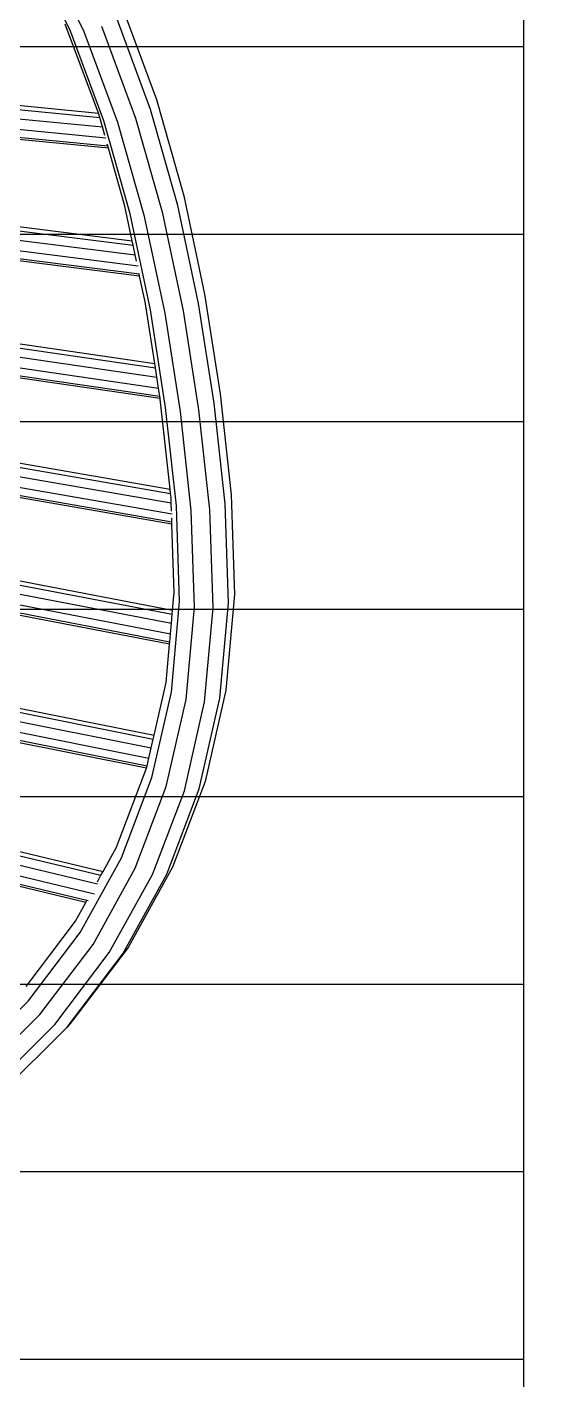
# Model space of a CAD drawing. Header units: millimetres. Extents: x -12551121 to 353735, y 112272 to 285506.
# Drawn here: x 102569 to 102829, y 172115 to 172791 of the extents above; entities that cross this region are included whole.
import ezdxf

# ---------------------------------------------------------------- set-up
doc = ezdxf.new("R2010")
doc.units = ezdxf.units.MM
doc.header["$MEASUREMENT"] = 0
doc.layers.add('+AT9-HATCH', color=8, linetype='Continuous')
doc.layers.add('+AT9_Hardscape', color=1, linetype='Continuous')

# ---------------------------------------------------------------- blocks, each defined once
blk = doc.blocks.new('cof')
at = {"layer": '+AT9_Hardscape', "color": 1}
for p, q in [((512.46, 1213.14), (491.87, 1255.77)), ((519.41, 1212.66), (498.55, 1255.86)), ((538.16, 1225.54), (555.5, 1178.94)), ((552.56, 1173.92), (535.3, 1220.33)), ((58.61, 1215.13), (527.13, 1169.94)), ((59.05, 1217.23), (526.5, 1172.14)), ((526.5, 1172.14), (509.94, 1216.65)), ((529.14, 1168.32), (512.46, 1213.14)), ((536.27, 1167.35), (519.41, 1212.66)), ((545.22, 1169.49), (528.14, 1215.41)), ((58.22, 1205.32), (530.14, 1159.8)), ((58.44, 1210.57), (528.46, 1165.23)), ((76.23, 1199.64), (531.15, 1155.76)), ((531.47, 1154.61), (86.34, 1197.55)), ((555.5, 1178.94), (569.12, 1130.83)), ((526.54, 1172.02), (526.5, 1172.14)), ((527.13, 1169.94), (526.54, 1172.02)), ((566.14, 1125.97), (552.56, 1173.92)), ((528.46, 1165.23), (527.13, 1169.94)), ((529.69, 1160.89), (528.46, 1165.23)), ((542.33, 1121.73), (529.14, 1168.32)), ((549.59, 1120.34), (536.27, 1167.35)), ((558.68, 1121.96), (545.22, 1169.49)), ((531.15, 1155.76), (530.91, 1156.61)), ((167.6, 1155.53), (543.37, 1108.24)), ((170.51, 1153.04), (543.83, 1106.04)), ((531.47, 1154.61), (531.15, 1155.76)), ((539.69, 1125.59), (531.47, 1154.61)), ((176.04, 1147.74), (544.83, 1101.33)), ((181.27, 1141.8), (546.33, 1095.83)), ((184.79, 1137.39), (546.95, 1091.8)), ((547.09, 1090.66), (185.73, 1136.15)), ((569.12, 1130.83), (579.55, 1081.63)), ((543.37, 1108.24), (539.69, 1125.59)), ((576.54, 1076.9), (566.14, 1125.97)), ((552.49, 1073.79), (542.33, 1121.73)), ((559.82, 1072.05), (549.59, 1120.34)), ((569, 1073.24), (558.68, 1121.96)), ((543.83, 1106.04), (543.37, 1108.24)), ((544.83, 1101.33), (543.83, 1106.04)), ((208.11, 1097.72), (554.6, 1046.93)), ((545.51, 1098.15), (544.83, 1101.33)), ((209.09, 1095.44), (554.94, 1044.75)), ((211.13, 1090.55), (555.67, 1040.05)), ((547.09, 1090.66), (546.87, 1091.72)), ((549.82, 1077.78), (547.09, 1090.66)), ((213.31, 1084.93), (556.51, 1034.63)), ((214.94, 1080.7), (557.14, 1030.55)), ((557.32, 1029.38), (215.42, 1079.46)), ((554.6, 1046.93), (549.82, 1077.78)), ((584.25, 1027.12), (576.54, 1076.9)), ((579.55, 1081.63), (587.28, 1031.74)), ((560.06, 1024.92), (552.49, 1073.79)), ((567.44, 1022.91), (559.82, 1072.05)), ((576.67, 1023.75), (569, 1073.24)), ((554.94, 1044.75), (554.6, 1046.93)), ((555.67, 1040.05), (554.94, 1044.75)), ((226.56, 1040.18), (562.58, 981.87)), ((227.51, 1035.41), (562.88, 977.21)), ((556.51, 1034.63), (555.67, 1040.05)), ((228.6, 1029.9), (563.28, 971.82)), ((557.14, 1030.55), (556.51, 1034.63)), ((557.32, 1029.38), (557.14, 1030.55)), ((557.38, 1029.02), (557.32, 1029.38)), ((562.34, 984.04), (557.38, 1029.02)), ((587.28, 1031.74), (592.84, 981.33)), ((229.37, 1025.76), (563.19, 967.82)), ((565.49, 975.75), (560.06, 1024.92)), ((572.89, 973.4), (567.44, 1022.91)), ((582.18, 973.81), (576.67, 1023.75)), ((589.8, 976.84), (584.25, 1027.12)), ((563.23, 966.66), (358.27, 1002.23)), ((430.55, 1006.91), (562.34, 984.04)), ((236.19, 986.46), (563.57, 923.68)), ((236.56, 984.26), (563.38, 921.59)), ((562.58, 981.87), (562.34, 984.04)), ((562.79, 979.99), (562.58, 981.87)), ((592.84, 981.33), (594.49, 931.47)), ((237.37, 979.49), (562.97, 917.06)), ((238.27, 973.98), (562.49, 911.81)), ((562.88, 977.21), (562.79, 979.99)), ((563.02, 973.06), (562.88, 977.21)), ((567.07, 927.96), (565.49, 975.75)), ((591.45, 927.2), (589.8, 976.84)), ((238.98, 969.81), (562.13, 907.84)), ((562.02, 906.68), (239.19, 968.59)), ((563.19, 967.82), (563.12, 969.77)), ((563.23, 966.66), (563.19, 967.82)), ((574.5, 925.03), (572.89, 973.4)), ((583.81, 924.74), (582.18, 973.81)), ((564.36, 932.41), (563.23, 966.66)), ((562.95, 882.67), (567.07, 927.96)), ((563.57, 923.68), (564.36, 932.41)), ((587.11, 879.55), (591.45, 927.2)), ((594.49, 931.47), (590.13, 883.54)), ((246.95, 922.52), (554.32, 861.19)), ((247.29, 920.35), (553.86, 859.17)), ((562.97, 917.06), (563.38, 921.59)), ((563.38, 921.59), (563.57, 923.68)), ((570.31, 879.01), (574.5, 925.03)), ((579.54, 877.82), (583.81, 924.74)), ((248.05, 915.59), (552.86, 854.77)), ((562.49, 911.81), (562.97, 917.06)), ((248.94, 910.06), (551.69, 849.64)), ((560.27, 887.4), (562.02, 906.68)), ((562.02, 906.68), (562.13, 907.84)), ((562.13, 907.84), (562.49, 911.81)), ((249.61, 905.87), (550.81, 845.77)), ((550.51, 844.62), (249.81, 904.63)), ((554.32, 861.19), (560.27, 887.4)), ((553.23, 839.89), (562.95, 882.67)), ((576.83, 834.29), (587.11, 879.55)), ((590.13, 883.54), (579.78, 837.99)), ((560.42, 835.47), (570.31, 879.01)), ((569.43, 833.33), (579.54, 877.82)), ((552.86, 854.77), (553.86, 859.17)), ((553.86, 859.17), (554.32, 861.19)), ((257.14, 857.83), (528.79, 792.95)), ((257.45, 855.65), (527.76, 791.1)), ((551.69, 849.64), (552.86, 854.77)), ((258.12, 850.85), (526.1, 786.85)), ((550.62, 844.92), (550.81, 845.77)), ((550.81, 845.77), (551.69, 849.64)), ((258.91, 845.26), (524.54, 781.83)), ((259.51, 841.02), (521.3, 778.5)), ((520.24, 777.52), (259.69, 839.74)), ((535.51, 805.1), (550.51, 844.62)), ((538.01, 799.77), (553.23, 839.89)), ((550.51, 844.62), (550.62, 844.92)), ((544.9, 794.57), (560.42, 835.47)), ((553.55, 791.46), (569.43, 833.33)), ((560.64, 791.64), (576.83, 834.29)), ((579.78, 837.99), (563.49, 795.04)), ((528.79, 792.95), (535.51, 805.1)), ((517.36, 762.47), (538.01, 799.77)), ((523.82, 756.49), (544.9, 794.57)), ((527.76, 791.1), (528.79, 792.95)), ((531.94, 752.43), (553.55, 791.46)), ((538.61, 751.84), (560.64, 791.64)), ((563.49, 795.04), (541.29, 754.95)), ((525.95, 787.84), (527.76, 791.1)), ((520.24, 777.52), (520.76, 778.45)), ((515.02, 768.08), (520.24, 777.52)), ((490.35, 735.5), (515.02, 768.08)), ((491.34, 728.11), (517.36, 762.47)), ((497.25, 721.4), (523.82, 756.49)), ((504.7, 716.45), (531.94, 752.43)), ((510.82, 715.14), (538.61, 751.84)), ((541.29, 754.95), (513.29, 717.97)), ((459.99, 696.84), (491.34, 728.11)), ((465.25, 689.49), (497.25, 721.4)), ((513.29, 717.97), (510.82, 715.14)), ((471.89, 683.73), (504.7, 716.45)), ((477.36, 681.77), (510.82, 715.14))]:
    blk.add_line(p, q, dxfattribs=at)

msp = doc.modelspace()

# ---------------------------------------------------------------- hatches: boundary and pattern name
at = {"layer": '+AT9-HATCH'}
h = msp.add_hatch(dxfattribs=at)
h.set_pattern_fill('LINE', color=8, scale=750)
h.paths.add_polyline_path([(98342.22, 176851.47), (98342.22, 179526.48), (97292.22, 179526.48, 0.414214), (96392.22, 178626.48), (96392.22, 177751.48, -0.414214), (95292.22, 176651.48), (94892.22, 176651.48), (94892.22, 174751.48), (96392.22, 174751.48, 0.414214), (97292.22, 175651.48), (97292.22, 176001.46), (97292.22, 176451.47, -0.414214), (97692.22, 176851.47), (98342.22, 176851.47)], is_closed=False)
h.paths.add_polyline_path([(98392.22, 179526.48), (98392.22, 176851.47), (98692.22, 176851.47), (98692.22, 179526.48)])
h.paths.add_polyline_path([(98742.22, 179526.48), (98742.22, 176851.47), (99042.22, 176851.47), (99042.22, 179526.48)])
h.paths.add_polyline_path([(99367.22, 179526.48), (99367.22, 176851.47), (99667.22, 176851.47), (99667.22, 179526.48)])
h.paths.add_polyline_path([(99717.22, 179526.48), (99717.22, 176851.47), (100017.22, 176851.47), (100017.22, 179526.48)])
h.paths.add_polyline_path([(100067.22, 179526.48), (100067.22, 176851.47), (100367.22, 176851.47), (100367.22, 179526.48)])
h.paths.add_polyline_path([(100417.22, 179526.48), (100417.22, 176851.47), (100717.22, 176851.47), (100717.22, 179526.48)])
h.paths.add_polyline_path([(101067.22, 176716.04), (101067.22, 179526.48), (100767.22, 179526.48), (100767.22, 176851.46), (100767.22, 176851.46, -0.21525)])
h.paths.add_polyline_path([(101117.22, 179526.48), (101117.22, 173451.49), (101417.22, 173451.49), (101417.22, 179503.97, 0.056082), (101217.22, 179526.48), (101117.22, 179526.48)], is_closed=False)
h.paths.add_polyline_path([(101467.22, 179491.06), (101467.22, 173451.49), (101767.22, 173451.49), (101767.22, 179338.87, 0.094274)])
h.paths.add_polyline_path([(102117.22, 178626.63, 0.213378), (101817.22, 179297.3), (101817.22, 173451.49), (102117.22, 173451.49), (102117.22, 178626.48)], is_closed=False)
h.paths.add_polyline_path([(101817.22, 173101.46), (101817.22, 170101.46), (102117.22, 170101.46), (102117.22, 173101.46)])
h.paths.add_polyline_path([(101467.22, 173101.46), (101467.22, 170101.46), (101767.22, 170101.46), (101767.22, 173101.46)])
h.paths.add_polyline_path([(101117.22, 173101.46), (101117.22, 170101.46), (101417.22, 170101.46), (101417.22, 173101.46)])
h.paths.add_polyline_path([(101117.22, 169801.46), (101117.22, 166601.46), (101417.22, 166601.46), (101417.22, 169801.46)])
h.paths.add_polyline_path([(101467.22, 169801.46), (101467.22, 166601.46), (101767.22, 166601.46), (101767.22, 169801.46)])
h.paths.add_polyline_path([(101817.22, 169801.46), (101817.22, 166601.46), (102117.22, 166601.46), (102117.22, 169801.46)])
h.paths.add_polyline_path([(102517.22, 169801.46), (102817.22, 169801.46), (102817.22, 166601.46), (102517.22, 166601.46)])
h.paths.add_polyline_path([(102167.22, 169801.46), (102467.22, 169801.46), (102467.22, 166601.46), (102167.22, 166601.46)])
h.paths.add_polyline_path([(102867.22, 169801.46), (103167.22, 169801.46), (103167.22, 166601.46), (102867.22, 166601.46)])
h.paths.add_polyline_path([(102867.22, 173101.46), (103167.22, 173101.46), (103167.22, 170101.46), (102867.22, 170101.46)])
h.paths.add_polyline_path([(102167.22, 173101.46), (102467.22, 173101.46), (102467.22, 170101.46), (102167.22, 170101.46)])
h.paths.add_polyline_path([(102517.22, 173101.46), (102817.22, 173101.46), (102817.22, 170101.46), (102517.22, 170101.46)])
at = {"layer": '+AT9_Hardscape'}
h = msp.add_hatch(dxfattribs=at)
h.set_pattern_fill('CTYSQMK2', color=8, scale=30)
h.set_pattern_definition([(0, (84.85, 0), (360, 360), [550.293, -169.707]), (90, (0, 84.85), (-360, 360), [550.293, -169.707]), (45, (275.15, 360), (-360.0008, 360.0008), [120, -389.118]), (315, (275.15, 360), (360.0008, 360.0008), [120, -389.118]), (45, (360, 275.15), (-360.0008, 360.0008), [120, -389.118]), (315, (360, 444.85), (360.0008, 360.0008), [120, -389.118])])
h.paths.add_polyline_path([(103192.22, 169851.63), (101067.23, 169851.63), (101067.22, 170051.5), (101067.23, 173151.63), (101067.22, 173351.46), (101067.22, 176451.46, 0.414214), (100767.22, 176751.46), (99292.22, 176751.46), (99092.22, 176751.47), (98142.22, 176751.46), (97692.22, 176751.46, 0.414213), (97392.22, 176451.46), (97392.22, 176001.46), (97392.22, 175651.48, -0.414214), (96392.22, 174651.48), (94842.22, 174651.48), (94842.23, 173826.46), (97342.22, 173826.46), (97342.22, 173226.46), (97342.22, 171216.47), (99072.22, 171216.47), (99092.22, 171216.47), (99092.23, 175751.61), (99272.22, 175751.61), (99292.22, 175751.47), (99292.22, 170526.63), (99272.22, 170526.49), (99272.22, 166551.62), (101067.22, 166551.62), (101078.67, 169851.48), (101972.22, 169851.48), (101972.22, 169801.46), (102117.22, 169801.46), (102117.22, 168556.82), (102167.22, 168556.82), (102161.93, 169077.07), (102122.22, 169077.07), (102122.22, 169851.48), (103015.77, 169851.48), (103015.77, 169801.46), (103042.22, 169801.46), (103042.22, 169851.48), (103192.22, 169851.48)], is_closed=False)
h.paths.add_polyline_path([(102167.22, 171018.02), (102117.22, 171021.5), (102167.22, 171020.13), (102175.69, 171019.89)], is_closed=False)
h.paths.add_polyline_path([(94842.22, 173226.46), (94822.22, 171216.47), (96211.93, 171216.47), (96442.22, 171216.47), (96442.22, 173226.46), (94842.22, 173226.46)])
h.paths.add_polyline_path([(96442.22, 173226.46), (96442.22, 171216.47), (96742.22, 171216.47), (96742.22, 173226.46)])
h.paths.add_polyline_path([(97042.22, 173226.46), (96742.22, 173226.46), (96742.22, 171216.47), (97042.22, 171216.47)])
h.paths.add_polyline_path([(97042.22, 171216.47), (97342.22, 171216.47), (97342.22, 173226.46), (97042.22, 173226.46)])

# ---------------------------------------------------------------- linework, layer by layer
at = {"layer": '+AT9_Hardscape', "elevation": 0}
msp.add_lwpolyline([(102517.22, 173101.46), (102817.22, 173101.46), (102817.22, 170101.46), (102517.22, 170101.46)], close=True, dxfattribs=at)

# ---------------------------------------------------------------- block references
msp.add_blockref('cof', (102078.29, 171575.92))

doc.saveas('drawing.dxf')
